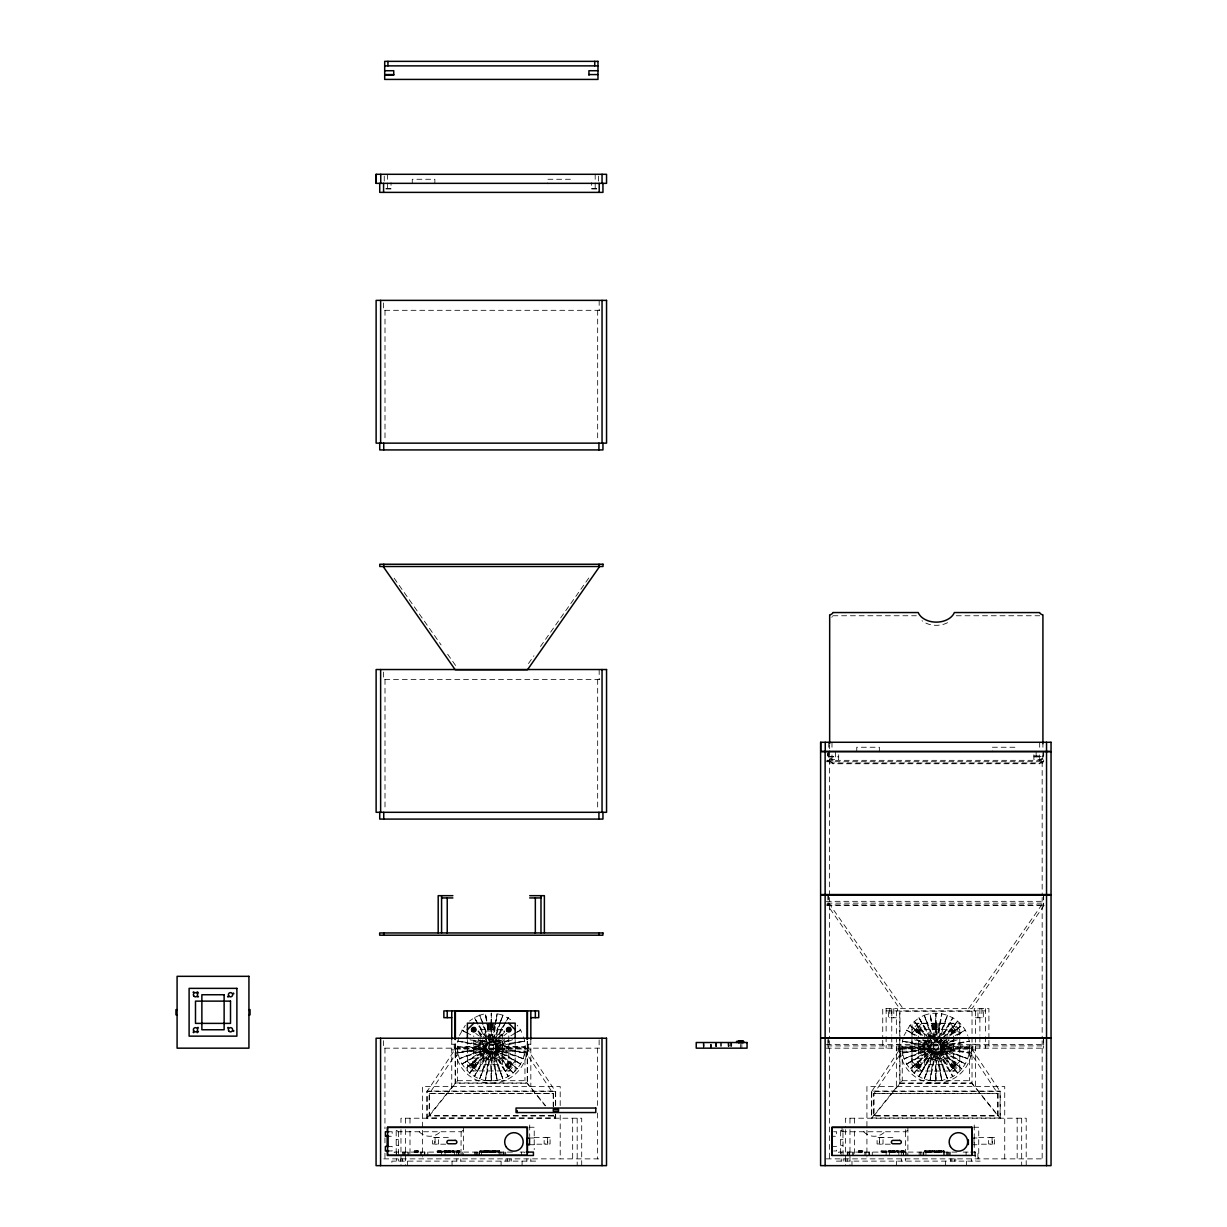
<?xml version="1.0" encoding="UTF-8"?>
<svg xmlns="http://www.w3.org/2000/svg" width="1227" height="1227" viewBox="0 0 1227 1227"><rect width="100%" height="100%" fill="white"/><g stroke="black" fill="none" stroke-linecap="round" stroke-linejoin="round"><path stroke-width="0.75" stroke-dasharray="5 3.75" d="M490.831 1026.37L490.309 1041.478C482.763 1042.49 485.493 1054.775 492.748 1052.49C500.171 1050.833 496.398 1038.84 489.358 1041.738L479.696 1015.189L485.401 1013.671L487.763 1024.76M490.892 1024.484L491.291 1013.149L491.674 1024.484M523.515 1036.876C529.282 1053.502 519.435 1073.15 502.886 1078.886L492.272 1052.597L491.291 1080.926C469.312 1081.616 451.597 1057.628 459.067 1036.876M938.287 1038.057L947.474 1015.281L937.827 1041.815L936.861 1041.57L935.879 1013.241L934.913 1041.57C927.367 1042.582 930.097 1054.867 937.351 1052.582C944.775 1050.926 940.986 1038.932 933.962 1041.83L924.299 1015.281C941.216 1008.793 961.83 1018.41 967.735 1035.542M968.118 1036.968C973.87 1053.594 964.039 1073.242 947.474 1078.978L936.861 1052.689L935.894 1081.018C913.9 1081.708 896.185 1057.72 903.655 1036.968M485.647 1048.962L485.831 1051.324A5.644 3.16 0 0 0 491.291 1053.671A5.644 3.16 0 0 0 496.751 1051.324L496.935 1048.962M930.265 1048.962L930.449 1051.324A5.644 3.16 0 0 0 935.91 1053.671A5.644 3.16 0 0 0 941.37 1051.324L941.554 1048.962M526.199 1056.401L527.441 1047.045A36.15 36.15 0 0 1 491.291 1083.196A36.15 36.15 0 0 1 455.14 1047.045L456.367 1056.401M919.851 1029.76L918.103 1031.247L918.103 1029.99L916.83 1029.76L918.103 1029.514L918.103 1028.272M970.802 1056.493L972.029 1047.137A36.15 36.15 0 0 1 935.879 1083.272A36.15 36.15 0 0 1 899.744 1047.137L900.971 1056.493M477.978 1040.097L485.984 1045.113L485.723 1046.064L457.395 1047.045L485.723 1048.027L485.984 1048.978L461.935 1063.978L486.966 1050.665L489.358 1052.352L485.401 1080.42L497.18 1080.42L502.886 1078.886L494.113 1051.938L513.07 1072.996L495.616 1050.665L494.926 1051.37L513.07 1072.996M491.751 1026.37L492.272 1041.478L493.223 1041.738L495.861 1023.027M496.122 1021.155L497.18 1013.671L502.886 1015.189L513.07 1021.079M922.566 1040.189L930.587 1045.205L930.327 1046.156L901.998 1047.137L930.327 1048.103L930.587 1049.054L906.538 1064.07L931.569 1050.757L933.962 1052.444L930.005 1080.512L941.769 1080.496L947.474 1078.978L938.716 1052.014L957.673 1073.088L940.219 1050.757L939.514 1051.462L957.673 1073.088M937.811 1041.83L941.769 1013.763L935.894 1041.478L930.005 1013.763L933.962 1041.815M492.272 1041.478L494.895 1026.646M495.217 1024.79L497.18 1013.671L494.818 1024.76M936.861 1041.57L941.769 1013.763M488.147 1026.6L491.291 1041.386L494.435 1026.6M941.477 1045.91L941.201 1049.054L965.235 1064.07L940.219 1050.757L961.845 1068.916L940.787 1049.959L941.247 1048.824L972.029 1048.824M455.14 1048.732L485.923 1048.732L486.398 1049.867L465.324 1068.824L487.656 1051.37L474.343 1076.386L489.358 1052.352L490.309 1052.597L479.696 1078.886L488.469 1051.938A5.644 5.644 0 0 1 488.469 1042.152L474.343 1017.689L469.512 1021.079M496.644 1039.346L494.113 1042.152L495.861 1036.754M496.444 1034.959L500.539 1022.382M501.122 1020.588L502.886 1015.189L493.683 1037.965M899.744 1048.824L930.526 1048.824L931.002 1049.959L909.928 1068.916L932.259 1051.462L918.946 1076.478L933.962 1052.444L934.913 1052.689L924.299 1078.978L933.057 1052.014A5.644 5.644 0 0 1 933.057 1042.244L918.946 1017.781L909.928 1025.343L904.038 1035.542M941.247 1039.422L938.716 1042.244L940.465 1036.846M941.048 1035.051L947.474 1015.281M479.696 1078.886L489.358 1052.352M493.223 1041.738L502.886 1015.189M924.299 1078.978L933.962 1052.444M459.45 1035.45L465.324 1025.251M502.288 1039.852L495.616 1043.41L494.926 1042.72L505.57 1022.689M506.46 1021.033L508.239 1017.689L504.236 1024.1M946.891 1039.944C938.379 1045.067 937.949 1044.652 943.072 1036.125M943.962 1034.468L952.827 1017.781L939.821 1038.609M474.343 1076.386L488.469 1051.938A5.644 5.644 0 0 0 496.935 1047.045L524.665 1041.156L496.598 1045.113L496.858 1046.064L525.187 1047.045L496.858 1048.027L496.598 1048.978L520.647 1063.978L495.616 1050.665L517.257 1068.824L496.183 1049.867L496.644 1048.732A5.644 5.644 0 0 0 489.788 1041.723A5.644 5.644 0 0 0 487.257 1051.171A5.644 5.644 0 0 0 496.705 1048.64L527.441 1048.732M494.113 1042.152L508.239 1017.689M939.514 1051.462L952.827 1076.478L937.811 1052.444L941.769 1080.496L935.879 1052.781L933.057 1052.03L918.946 1076.478L933.057 1052.014A5.644 5.644 0 0 0 941.538 1047.137L969.253 1041.248L941.201 1045.205L941.446 1046.156L969.775 1047.122L941.446 1048.119L967.735 1058.717L940.772 1049.959L965.235 1064.07M938.716 1042.244L952.827 1017.781M495.233 1038.533L503.239 1025.711M555.448 1114.177L555.448 1117.981L427.134 1117.981L427.134 1091.324L455.37 1048.962L527.211 1048.962L555.448 1091.324L555.448 1106.555M553.193 1115.726L429.389 1115.726L429.389 1093.579L457.625 1051.217L485.8 1051.217M871.753 1091.324L899.989 1048.962L971.83 1048.962L1000.082 1091.324L1000.082 1117.981L871.753 1117.981L871.753 1091.324L1000.082 1091.324M941.4 1051.217L969.575 1051.217L997.812 1093.579L997.812 1115.711L874.007 1115.711L874.007 1093.579L902.244 1051.217L930.434 1051.217M1044.116 905.388L971.983 1008.64L899.682 1008.64L827.673 905.388M528.469 663.546L533.944 655.785M540.509 646.476L590.831 575.11M968.594 1008.64L1042.981 903.133M494.926 1051.37L508.239 1076.386L493.223 1052.352L497.18 1080.42L491.291 1052.689L488.469 1051.938L469.512 1072.996L486.966 1050.665L465.324 1068.824M500.263 1037.459L495.616 1043.41L499.941 1039.775M501.429 1035.971L504.926 1031.508M933.057 1052.03L914.1 1073.088L931.554 1050.757L909.928 1068.916M942.535 1040.527L940.219 1043.502L944.545 1039.867M947.198 1034.576L957.673 1021.171L942.505 1038.027M427.134 1117.981L455.37 1082.966L455.37 1041.37M429.389 1115.726L457.625 1080.696L457.625 1051.217M871.753 1117.981L899.989 1082.966L899.958 1011.217L971.815 1011.217M874.007 1115.711L902.244 1080.696L902.244 1051.217M469.512 1072.996L487.656 1051.37M494.926 1042.72L497.349 1039.821M498.545 1038.379L504.604 1031.171M914.1 1073.088L932.259 1051.462M939.514 1042.797L941.937 1039.913M943.149 1038.471L957.673 1021.171M497.901 1037.935L504.22 1030.91M505.371 1071.064L515.141 1061.294M508.76 1071.064L515.141 1064.683M911.952 1033.149L921.722 1023.379M949.974 1071.156L959.744 1061.386M953.364 1071.156L959.744 1064.775M508.76 1040.128L496.183 1044.208L500.401 1040.419M955.158 1039.637L940.787 1044.3L949.207 1036.723M950.603 1035.465L961.845 1025.343L945.48 1038.149M950.312 1035.036L961.845 1025.343M494.926 1042.72L497.901 1040.389M503.852 1035.726L506.828 1033.395M939.514 1042.797L943.992 1039.315M489.098 1044.837L493.484 1044.837M933.686 1044.929L938.088 1044.929M504.604 1040.097L496.598 1045.113L510.754 1039.959M517.426 1032.091L520.631 1030.097L517.242 1025.251M949.207 1040.189L941.201 1045.205L955.342 1040.051M957.213 1035.189L965.235 1030.189L955.235 1035.511M461.935 1063.978L486.398 1049.867L459.45 1058.625L485.723 1048.027L457.916 1052.919L485.984 1048.978L459.45 1058.625M496.183 1044.223L504.328 1039.514M510.861 1035.741L520.647 1030.097L523.131 1035.45M906.538 1064.07L931.002 1049.959L904.038 1058.717L930.327 1048.119L902.52 1053.011L930.587 1049.054L904.038 1058.717M940.772 1044.3L948.931 1039.591M957.075 1034.898L965.235 1030.189M513.975 1033.64L520.647 1030.097M477.901 1024.361L474.343 1017.689L479.696 1015.189L487.472 1034.468M929.591 1037.797L918.946 1017.781L924.299 1015.281L932.075 1034.56M512.625 1039.698L496.858 1046.064L524.665 1041.156M957.213 1039.79L941.446 1046.156L969.269 1041.248M457.916 1052.919L485.647 1047.045L457.916 1041.156L485.984 1045.113L471.828 1039.959M902.52 1053.011L930.235 1047.137L902.52 1041.248L930.572 1045.205L916.431 1040.051M918.333 1066.294L918.578 1065.021L919.821 1065.021M953.364 1066.294L953.594 1065.021L954.836 1065.021M1042.873 758.271L1042.919 758.271A4.525 3.19 0 0 0 1039.683 760.541M1042.873 761.476L1042.919 761.461A4.525 3.19 0 0 0 1039.683 763.731L832.888 763.761A4.525 3.19 0 0 0 829.682 761.476L829.651 761.461M570.417 179.265L547.825 179.265L547.825 183.789M385.938 188.529L391.03 188.529M591.644 188.529L596.736 188.529M385.938 188.989L391.03 188.989L391.03 182.654M596.736 188.989L591.644 188.989L591.644 182.654M599.773 310.308L383.407 310.308L383.499 300.37M832.888 615.755L916.308 615.755M956.247 615.755L1039.683 615.755M599.773 679.467L383.407 679.467L383.499 669.528M1014.898 747.243L992.306 747.243L992.306 751.752M1033.886 755.924L1042.919 755.924M828.746 756.507L835.526 756.507M1036.14 756.507L1042.919 756.507M828.746 756.952L838.685 756.814M1033.886 756.89L1042.919 756.952M829.651 759.528L838.685 759.528L838.685 754.176M1042.919 759.528L1033.886 759.528L1033.886 754.176M826.722 760.341L1044.223 760.341M826.292 761.706L1044.269 761.706M829.651 762.964L1042.919 762.964L1042.919 750.617M826.292 901.324L1044.698 901.324M827.013 903.133L1044.775 903.133M826.292 904.928L1044.269 904.928M827.013 905.388L1044.775 905.388M886.124 1010.895L985.526 1010.895M896.354 1017.766L888.44 1017.766L888.44 1010.987M975.419 1017.766L983.333 1017.766L983.333 1010.987M919.821 1029.514L918.578 1029.514L918.333 1028.241M954.836 1029.99L953.118 1031.247L953.118 1029.99L951.845 1029.76L953.118 1029.514L953.118 1028.272M451.751 1044.223L455.14 1044.223M527.441 1044.223L530.831 1044.223M896.354 1044.3L899.744 1044.3M972.029 1044.3L975.419 1044.3M455.37 1044.438L454.235 1044.438L454.235 1049.637L455.37 1049.637M527.211 1044.438L528.346 1044.438L528.346 1049.637L527.211 1049.637M826.292 1044.56L1044.698 1044.56M826.952 1045.91L1044.714 1045.91M457.395 1047.045L485.647 1047.045M483.407 1036.524L488.469 1042.152A5.644 5.644 0 0 1 496.935 1047.045L525.187 1047.045M901.998 1047.137L930.235 1047.122M928.011 1036.616L933.057 1042.244A5.644 5.644 0 0 1 941.538 1047.137L969.775 1047.122M599.727 1048.165L383.453 1048.165L383.453 1039.882M826.292 1048.165L1044.714 1048.165M451.751 1049.867L455.14 1049.867M527.441 1049.867L530.831 1049.867M899.958 1049.729L898.839 1049.729L898.839 1044.53M971.815 1049.729L972.934 1049.729L972.934 1044.53M896.354 1049.959L899.744 1049.959M972.029 1049.959L975.419 1049.959M496.766 1051.217L524.957 1051.217L553.193 1093.579L553.193 1106.493M507.272 1064.453L508.53 1064.453C508.653 1060.511 512.457 1066.478 508.76 1066.386C505.033 1066.508 508.944 1060.389 509.006 1064.453L510.279 1064.683L509.006 1064.929L509.006 1066.171L507.272 1064.929M919.821 1064.545L918.578 1064.545L918.333 1063.257M457.625 1080.696L524.957 1080.696L544.957 1105.512M902.244 1080.696L969.575 1080.696L997.812 1115.711M455.37 1082.966L527.211 1082.966L546.03 1106.309M899.958 1083.058L971.83 1082.966L1000.082 1117.981M427.134 1091.324L555.448 1091.324M429.389 1093.579L553.193 1093.579M874.007 1093.579L997.812 1093.579M553.423 1115.941L429.159 1115.941L429.159 1093.349L553.423 1093.349L553.423 1106.539M529.128 1127.245L534.22 1127.245L534.22 1149.576M973.671 1127.245L978.747 1127.245L978.747 1158.871M396.183 1130.634L397.303 1130.634M462.257 1130.634L463.392 1130.634M840.664 1130.634L841.799 1130.634M906.753 1130.634L907.888 1130.634M388.775 1131.754L392.165 1131.754L392.165 1136.279L388.775 1136.279M397.303 1131.754L462.257 1131.754M833.639 1131.754L836.645 1131.754L836.645 1136.279L831.569 1136.279M841.799 1131.754L906.753 1131.754M448.361 1137.414L434.803 1137.414L434.803 1144.193L448.361 1144.193M534.22 1137.414L547.763 1137.414L547.763 1144.193L534.22 1144.193M892.903 1137.414L879.345 1137.414L879.345 1144.193L892.903 1144.193M978.747 1137.414L992.306 1137.414L992.306 1144.193L978.747 1144.193M529.128 1137.981L534.22 1137.981M971.983 1137.981L978.747 1137.981M396.183 1139.668L398.438 1139.668M840.664 1139.668L842.934 1139.668M529.128 1144.745L534.22 1144.745M971.983 1144.745L978.747 1144.745M396.183 1145.312L398.438 1145.312M840.664 1145.312L842.934 1145.312M387.64 1146.447L392.165 1146.447L392.165 1150.972L388.775 1150.957M831.569 1146.447L836.645 1146.447L836.645 1150.972L833.639 1150.972M418.407 1152.092L418.407 1150.972L413.852 1150.972L413.852 1152.092M447.195 1150.972L443.56 1150.972L443.56 1152.092M450.631 1152.092L450.585 1150.972L447.717 1150.972L447.748 1152.092M497.456 1150.972L479.818 1150.972L479.849 1152.092M499.711 1152.092L499.68 1150.972L498.009 1150.972L498.009 1152.092M858.348 1150.972L862.903 1150.972L862.918 1152.092L862.888 1150.972M886.676 1150.972L887.213 1152.092M941.953 1152.092L941.891 1150.972L924.299 1150.972L924.498 1152.092L924.744 1150.972M512.411 1152.092L394.189 1152.092L394.189 1155.481M520.141 1152.092L524.389 1152.092L524.389 1155.481M956.907 1152.092L838.685 1152.092L838.685 1155.481M963.134 1152.092L968.885 1152.092L968.885 1155.481M970.695 1152.092L977.919 1152.092L977.919 1158.871M970.695 1155.481L977.919 1155.481M383.775 1158.871L599.727 1158.871M826.292 1158.871L1044.269 1158.871M535.632 1161.125L391.888 1161.125L391.888 1164.147M836.431 1161.125L980.174 1161.125M829.651 758.271L829.682 758.271A4.525 3.19 0 0 1 832.888 760.541L832.888 763.761M953.364 1028.241L954.867 1029.76M473.745 1066.202L473.499 1064.929L472.257 1064.929L473.499 1064.453C473.637 1060.511 477.441 1066.478 473.745 1066.386C470.018 1066.508 473.929 1060.389 473.975 1064.453L475.263 1064.683L473.975 1064.929L473.975 1066.171M941.538 1047.122L969.269 1053.011L941.201 1049.07L967.735 1058.717M524.665 1052.919L496.598 1048.978L523.131 1058.625L496.858 1048.027L524.665 1052.919L496.935 1047.045M902.52 1041.248L930.327 1046.156L914.56 1039.775M941.446 1048.119L969.269 1053.011M457.916 1041.156L485.723 1046.064L469.956 1039.698M916.615 1039.637L931.002 1044.3L926.784 1040.511M473.821 1040.128L486.398 1044.223L482.18 1040.419M523.131 1058.625L496.183 1049.867L520.647 1063.978M914.56 1035.189L906.538 1030.189L916.554 1035.511M924.882 1039.944C927.735 1041.968 935.495 1046.125 930.48 1039.468M465.156 1032.091L461.95 1030.097L471.95 1035.419M480.294 1039.852L486.966 1043.41L487.656 1042.72L478.791 1026.033M906.538 1030.189L914.698 1034.898M922.842 1039.606L931.002 1044.3M461.935 1030.097L468.469 1033.855M478.239 1039.514L486.398 1044.208M921.17 1035.465L909.928 1025.343L926.308 1038.149M927.796 1039.315L932.259 1042.797L929.836 1039.913M939.514 1051.462L961.845 1068.916M475.754 1033.41L478.729 1035.726M494.926 1051.37L517.242 1068.824M909.928 1025.343L921.462 1035.021M927.229 1039.867L931.569 1043.502L929.238 1040.527M482.64 1039.775L486.966 1043.41L484.634 1040.435L487.656 1042.72L485.232 1039.836M959.744 1029.76L953.364 1023.379L918.333 1023.379L911.952 1029.76L911.952 1064.775L918.333 1071.156M949.974 1023.379L959.744 1033.149M911.952 1061.386L921.722 1071.156M467.364 1061.294L477.134 1071.064M467.364 1064.683L473.745 1071.064M924.575 1034.56L914.1 1021.171L926.738 1035.22M478.346 1030.91L482.15 1035.128M914.1 1021.171L928.624 1038.471M477.978 1031.171L484.036 1038.379M863.716 1131.754L863.9 1132A14.678 14.678 0 0 0 886.477 1129.776M419.22 1131.754L419.419 1132A14.678 14.678 0 0 0 441.981 1129.776M553.101 1115.067L555.448 1117.981M478.821 1032.981L483.469 1038.947M828.808 903.133L903.072 1008.64M394.143 578.208L441.107 644.927M447.656 654.236L456.398 666.644M918.946 1017.781L931.953 1038.625M474.343 1017.689L478.346 1024.1M479.343 1025.711L487.349 1038.533L483.208 1025.971M938.716 1052.014L952.827 1076.478M494.113 1051.938L508.239 1076.386M932.781 1036.309L934.913 1041.57L930.005 1013.763M488.193 1036.217L490.309 1041.478L485.401 1013.671L486.981 1024.898M937.827 1052.444L947.474 1078.978M493.223 1052.352L502.886 1078.886M924.299 1015.281L931.891 1038.64M479.696 1015.189L482.625 1024.177M936.876 1052.689L941.769 1080.512M492.272 1052.597L497.18 1080.42M487.257 1026.769L489.358 1041.738M954.867 1064.775L953.118 1063.288L953.118 1064.545L951.845 1064.775L953.118 1065.021L953.118 1066.263M1043.702 751.307L1043.671 761.706M1043.671 894.989L1043.671 904.928M1043.671 1039.882L1043.671 1048.165M1043.425 894.544L1043.425 901.324M1043.502 903.133L1043.502 905.388M1043.425 1037.781L1043.425 1044.56M1043.441 1045.91L1043.441 1048.165M1042.919 742.274L1042.919 748.715M1042.168 761.706L1042.168 895.587M1042.168 897.489L1042.168 901.324M1042.168 904.928L1042.168 1038.824M1042.168 1040.726L1042.168 1044.56M1042.168 1048.165L1042.168 1158.871M1039.683 742.274L1039.683 747.688M1039.683 754.927L1039.683 763.761M1036.14 752.105L1036.14 756.952M1026.201 1165.65L1026.201 1118.211L845.464 1118.211L845.464 1127.69M1021.677 1118.211L1021.677 1165.65M1017.168 1118.211L1017.168 1158.871M1004.729 1158.871L1004.729 1086.57L866.922 1086.57L866.922 1128.426M1000.22 1118.211L1000.22 1091.094L871.446 1091.094L871.446 1118.211M992.091 1137.628L992.091 1143.963M988.916 1038.456L988.916 1008.64L974.238 1008.64L974.238 1010.895M988.916 1040.312L988.916 1045.91M985.526 1008.64L985.526 1034.852M985.526 1036.692L985.526 1048.165M981.861 1008.64L981.922 1017.766M979.882 1008.64L979.882 1035.128M979.882 1036.984L979.882 1048.165M977.965 1017.766L977.904 1008.64M975.419 1010.987L975.419 1086.662M975.511 1152.092L975.373 1161.125M974.238 1124.99L974.238 1158.871M974.008 1138.196L974.008 1144.53M972.029 1010.987L972.029 1083.272L899.744 1083.272L899.744 1010.987M971.416 1158.871L971.416 1161.125M969.575 1051.217L969.575 1080.696M966.615 1161.125L966.615 1165.65M966.094 1152.092L966.094 1155.481M960.68 1045.91L960.68 1048.165M955.802 1158.871L955.802 1161.125M954.391 1158.871L954.391 1161.125M953.394 1036.002L953.394 1058.257L918.379 1058.257L918.379 1036.002M951.845 1158.871L951.845 1161.125M950.434 1158.871L950.434 1161.125M950.265 1152.092L950.265 1155.481M949.299 1152.092L949.299 1155.481M948.057 1152.092L948.057 1155.481M947.873 1152.092L947.873 1155.481M946.416 1152.092L946.416 1155.481M945.634 1161.125L945.634 1165.65M944.667 1152.092L944.667 1155.481M944.054 1150.972L944.177 1152.092L944.207 1150.972L942.505 1150.972L942.505 1152.092M943.778 1150.972L943.885 1152.092M943.456 1150.972L943.594 1155.481M943.241 1150.972L943.318 1152.092M943.042 1150.972L943.042 1152.092M941.861 1150.972L941.646 1152.092M941.446 1150.972L941.4 1152.092M941.37 1150.972L941.186 1152.092L940.986 1150.972M940.664 1150.972L940.787 1152.092M940.419 1150.972L940.542 1152.092M940.158 1150.972L940.342 1152.092M940.051 1150.972L939.882 1152.092M939.729 1150.972L939.698 1152.092M939.575 1150.972L939.514 1152.092M939.238 1023.379L939.238 1029.024L932.459 1029.024L932.459 1023.379M939.268 1150.972L939.192 1152.092M938.839 1150.972L938.824 1152.092L938.732 1150.972M938.348 1150.972L938.517 1152.092M938.164 1023.379L938.164 1029.024M938.241 1152.092L938.149 1150.972L938.026 1152.092M937.704 1150.972L937.75 1152.092M937.382 1150.972L937.367 1152.092M937.075 1150.972L937.106 1152.092M937.029 1023.379L937.029 1029.024M936.891 1150.972L936.937 1152.092M936.707 1150.972L936.646 1152.092M936.477 1023.379L936.477 1029.024M936.462 1150.972L936.308 1152.092M936.124 1150.972L936.063 1152.092L935.94 1150.972M935.894 1013.241L935.879 1041.478M935.557 1023.379L935.557 1029.024M935.541 1150.972L935.557 1152.092M935.327 1023.379L935.327 1029.024M935.403 1152.092L935.296 1150.972L935.081 1152.092M934.943 1150.972L934.79 1152.092M934.698 1023.379L934.698 1029.024M934.683 1150.972L934.713 1152.092M934.391 1150.972L934.253 1152.092M934.115 1150.972L934.13 1152.092M933.854 1023.379L933.854 1029.024M933.931 1150.972L933.394 1152.092M933.011 1023.379L933.011 1029.024M933.087 1150.972L933.118 1152.092M932.842 1150.972L932.765 1152.092M932.459 1150.972L932.52 1152.092M932.305 1150.972L931.814 1152.092M931.615 1150.972L931.538 1152.092M931.293 1152.092L931.17 1150.972L931.14 1152.092M930.787 1152.092L930.695 1150.972L930.618 1152.092M930.189 1045.91L930.189 1048.165M930.143 1150.972L930.189 1152.092M930.035 1150.972L929.974 1152.092M929.621 1150.972L929.759 1152.092M929.437 1150.972L929.529 1152.092M929.345 1150.972L929.222 1152.092M929.023 1150.972L929.038 1152.092M928.747 1150.972L928.747 1152.092M928.578 1150.972L928.486 1152.092M928.195 1150.972L928.195 1152.092M927.903 1150.972L927.949 1152.092M927.781 1150.972L927.796 1152.092M927.443 1152.092L927.397 1150.972L927.167 1152.092M927.014 1150.972L927.029 1152.092M926.661 1150.972L926.722 1152.092M926.446 1150.972L926.462 1152.092M926.201 1150.972L926.078 1152.092M925.986 1150.972L925.925 1155.481M925.679 1150.972L925.526 1152.092M925.511 1150.972L925.495 1152.092M925.097 1150.972L925.097 1152.092L924.928 1150.972M923.808 1152.092L923.808 1155.481M923.456 1152.092L923.456 1155.481M921.968 1152.092L921.968 1155.481M920.633 1152.092L920.434 1155.481M919.176 1152.092L919.176 1155.481M918.103 1063.288L918.103 1064.545L916.83 1064.775L918.103 1065.021L918.103 1066.263M911.998 1038.533L911.998 1023.241L959.775 1023.241L959.775 1071.018L911.998 1071.018L911.998 1040.435M910.971 1045.91L910.971 1048.165M907.888 1127.245L907.888 1155.481M906.784 1152.092L906.784 1155.481M905.618 1131.754L905.618 1152.092M905.403 1129.684L905.403 1131.754M905.48 1152.092L905.48 1155.481M905.342 1158.871L905.342 1161.125M904.314 1152.092L904.36 1150.972L901.093 1150.972L901.093 1152.092M904.115 1150.972L904.13 1152.092M903.425 1150.972L903.394 1155.481M903.241 1152.092L903.241 1155.481M903.011 1150.972L903.026 1152.092M902.75 1150.972L902.612 1152.092M902.505 1152.092L902.274 1150.972L902.075 1152.092M901.922 1150.972L901.906 1152.092M901.63 1150.972L901.707 1152.092M901.4 1150.972L901.247 1155.481M901.385 1158.871L901.385 1161.125M900.649 1152.092L900.649 1150.972L899.008 1150.972L899.008 1152.092M898.839 1152.092L898.839 1155.481M898.624 1152.092L898.563 1150.972L895.71 1150.972L895.71 1152.092M898.409 1150.972L898.363 1152.092M897.949 1150.972L898.011 1152.092M897.765 1150.972L897.781 1152.092M897.428 1010.895L897.428 1008.64L882.734 1008.64L882.734 1038.456M897.581 1150.972L897.612 1152.092M897.336 1150.972L897.382 1152.092M896.922 1150.972L896.937 1152.092L896.738 1150.972M896.584 1161.125L896.584 1165.65M896.354 1010.987L896.354 1086.662M896.277 1150.972L896.277 1152.092M894.958 1150.972L895.096 1152.092L895.127 1150.972L892.198 1150.972L892.228 1152.092M894.744 1150.972L894.667 1152.092M894.514 1150.972L894.36 1152.092M894.268 1150.972L894.268 1152.092M893.839 1150.972L893.977 1152.092M893.747 1008.64L893.808 1017.766M893.609 1150.972L893.685 1152.092M893.394 1150.972L893.363 1152.092M893.103 1150.972L893.179 1152.092M892.827 1150.972L892.888 1152.092M892.642 1150.972L892.658 1152.092M892.55 1150.972L892.458 1152.092M891.83 1010.987L891.83 1017.766M891.768 1008.64L891.768 1035.128M891.768 1036.984L891.768 1048.165M891.6 1152.092L891.676 1150.972L888.057 1150.972L888.057 1152.092M891.508 1150.972L891.385 1152.092M891.063 1150.972L891.109 1152.092M890.971 1150.972L890.986 1152.092M890.618 1150.972L890.71 1152.092M890.296 1150.972L890.403 1152.092M890.035 1150.972L890.035 1152.092M889.805 1008.64L889.851 1017.766M889.774 1152.092L889.774 1150.972L889.56 1152.092M889.376 1150.972L889.483 1155.481M889.115 1150.972L889.054 1152.092M888.9 1150.972L888.9 1152.092M888.486 1150.972L888.624 1152.092M886.124 1008.64L886.124 1034.852M886.124 1036.692L886.124 1048.165M886.093 1155.481L886.185 1150.972L881.017 1150.972L881.017 1152.092M885.633 1150.972L885.633 1152.092M885.112 1150.972L885.112 1152.092M884.774 1150.972L884.774 1152.092M884.468 1150.972L884.468 1152.092M883.9 1150.972L883.9 1152.092M883.593 1150.972L883.593 1152.092M883.333 1150.972L883.333 1152.092M882.734 1040.312L882.734 1045.91M882.75 1150.972L882.75 1152.092M882.458 1150.972L882.458 1152.092M882.106 1150.972L882.106 1152.092M881.599 1150.972L881.599 1152.092M879.575 1137.628L879.575 1143.963M879.345 751.752L879.345 747.243L856.753 747.243L856.753 751.752M872.29 1152.092L872.29 1155.481M869.329 1152.092L869.329 1155.481M868.9 1152.092L868.9 1155.481M866.922 1130.328L866.922 1156.969M865.94 1152.092L865.94 1155.481M864.851 1152.092L864.851 1155.481M862.029 1150.972L861.937 1152.092M861.753 1150.972L861.814 1152.092M861.599 1150.972L861.507 1152.092M861.155 1150.972L861.231 1152.092M860.971 1152.092L860.863 1150.972L860.833 1152.092M860.464 1150.972L860.526 1152.092M860.188 1150.972L860.219 1152.092M859.882 1150.972L860.004 1152.092M859.606 1150.972L859.606 1152.092M859.544 1150.972L859.544 1152.092M859.314 1150.972L859.191 1152.092M859.069 1150.972L858.992 1152.092M858.808 1150.972L858.593 1152.092L858.532 1150.972M854.498 1118.211L854.498 1123.748M854.498 1131.141L854.498 1153.334M853.363 1152.092L853.363 1155.481M852.351 1152.092L852.351 1155.481M851.967 1161.125L851.967 1165.65M849.974 1118.211L849.974 1127.69M849.974 1129.592L849.974 1165.65M849.713 1152.092L849.713 1155.481M848.961 1152.092L848.961 1155.481M847.719 1152.092L847.719 1155.481M847.305 1152.092L847.305 1155.481M847.167 1158.871L847.167 1161.125M845.464 1129.592L845.464 1165.65M845.173 1158.871L845.173 1161.125M843.148 1129.684L843.148 1131.754M843.072 1155.481L842.934 1131.754M843.21 1158.871L843.21 1161.125M842.029 1127.245L842.029 1131.754M841.231 1158.871L841.231 1161.125M841.078 1152.092L841.078 1155.481M840.664 1131.003L840.664 1155.481M835.526 752.105L835.526 756.952M831.983 742.274L831.983 747.688M831.983 754.927L831.983 760.341M829.651 744.881L829.651 748.715M829.651 750.617L829.498 895.587M829.498 897.489L829.498 901.324M829.498 904.928L829.498 1038.824M829.498 1040.726L829.498 1044.56M829.498 1048.165L829.498 1158.871M828.746 742.274L828.746 747.688M828.746 752.105L828.746 760.341M828.225 894.544L828.225 901.324M828.271 903.133L828.271 905.388M828.225 1037.781L828.225 1044.56M828.21 1045.91L828.21 1048.165M827.964 751.307L827.98 761.706M827.98 894.989L827.98 904.928M827.98 1039.882L827.98 1048.165M827.611 753.562L827.611 755.832M741.844 1044.407L741.844 1048.165M740.418 1044.407L740.418 1048.165M731.675 1042.521L731.675 1046.294M731.108 1042.521L731.108 1046.294M730.817 1042.521L730.817 1046.294M728.991 1042.521L728.991 1046.294L728.7 1042.521M728.562 1042.521L728.562 1046.294M728.286 1042.521L728.424 1046.294M727.994 1042.521L728.148 1046.294M721.369 1042.521L721.369 1046.294M720.51 1042.521L720.51 1046.294M716.568 1042.521L716.568 1046.294M716.277 1042.521L716.415 1046.294M716.001 1042.521L716.139 1046.294M715.709 1042.521L715.862 1046.294M715.571 1042.521L715.571 1046.294M711.2 1044.407L711.2 1048.165M710.908 1044.407L710.908 1048.165M710.77 1044.407L710.632 1048.165M703.991 1042.521L704.129 1046.294M703.715 1044.407L703.853 1048.165M703.424 1042.521L703.577 1048.165M703.148 1042.521L703.286 1046.294M599.175 300.37L599.175 310.308M599.175 669.528L599.175 679.467M599.129 1039.882L599.129 1048.165M598.423 176.105L598.423 181.535M597.672 310.308L597.672 440.37M597.672 679.467L597.672 809.529M597.626 1048.165L597.626 1105.435M597.626 1113.058L597.626 1158.871M595.187 174.295L595.187 190.568M581.705 1165.65L581.705 1118.211L400.968 1118.211L400.968 1127.69M577.181 1118.211L577.181 1165.65M572.672 1118.211L572.672 1158.871M560.202 1105.604L560.202 1086.57L422.379 1086.57L422.379 1128.426M560.202 1115.113L560.202 1158.871M555.678 1105.558L555.678 1091.094L426.904 1091.094L426.904 1118.211M555.678 1114.591L555.678 1118.211M547.595 1137.628L547.595 1143.963M530.831 1039.269L530.831 1086.57M530.831 1158.871L530.831 1161.125M529.696 1124.99L529.696 1136.539M527.441 1041.34L527.441 1083.196L455.14 1083.196L455.14 1041.34M527.211 1041.37L527.211 1082.966M526.889 1158.871L526.889 1161.125M524.957 1051.217L524.957 1080.696M522.088 1161.125L522.088 1165.65M521.598 1152.092L521.598 1155.481M515.187 1040.358L515.187 1070.926L467.395 1070.926L467.395 1040.358M511.26 1158.871L511.26 1161.125M509.849 1158.871L509.849 1161.125M508.791 1035.91L508.791 1058.165L473.775 1058.165L473.775 1035.91M507.303 1158.871L507.303 1161.125M505.892 1158.871L505.892 1161.125M505.785 1152.092L505.785 1155.481M504.818 1152.092L504.818 1155.481M503.561 1152.092L503.561 1155.481M503.377 1152.092L503.377 1155.481M501.92 1152.092L501.92 1155.481M501.091 1161.125L501.091 1165.65M500.171 1152.092L500.171 1155.481M499.558 1150.972L499.496 1152.092L499.282 1150.972M499.067 1150.972L499.098 1155.481M498.822 1150.972L498.745 1152.092M498.545 1150.972L498.545 1152.092M497.395 1150.972L497.456 1152.092M497.165 1150.972L497.104 1152.092M496.92 1150.972L496.95 1152.092M496.751 1152.092L496.137 1150.972M495.846 1150.972L495.938 1152.092M495.662 1150.972L495.616 1152.092M495.386 1150.972L495.309 1152.092M495.079 1150.972L495.233 1152.092M494.91 1150.972L494.91 1152.092M494.634 1025.174L494.634 1028.932L487.871 1028.932L487.871 1025.174M494.696 1150.972L494.68 1152.092M494.312 1150.972L494.343 1152.092L494.067 1150.972M493.944 1150.972L494.021 1152.092M493.576 1023.287L493.576 1028.932M493.637 1150.972L493.745 1152.092M493.499 1150.972L493.407 1152.092M493.208 1150.972L493.254 1152.092M492.886 1150.972L492.886 1152.092M492.579 1150.972L492.687 1152.092M492.426 1023.287L492.426 1028.932M492.426 1150.972L492.38 1152.092M492.165 1150.972L492.165 1152.092M491.874 1023.287L491.874 1028.932M491.966 1150.972L491.812 1152.092M491.628 1150.972L491.659 1152.092M491.291 1013.149L491.291 1041.386M491.229 1150.972L491.367 1152.092M491.045 1150.972L491.091 1152.092M490.739 1023.287L490.953 1028.932M490.831 1150.972L490.846 1152.092M490.555 1150.972L490.555 1152.092M490.202 1150.972L490.233 1152.092M490.11 1023.287L490.11 1028.932M490.002 1150.972L489.987 1152.092M489.818 1150.972L489.757 1152.092M489.558 1150.972L489.619 1152.092M489.251 1023.287L489.251 1028.932M489.312 1150.972L489.343 1152.092M489.006 1150.972L489.113 1152.092M488.791 1150.972L488.867 1152.092M488.407 1023.287L488.407 1028.932M488.561 1150.972L488.469 1152.092M488.3 1150.972L488.3 1152.092M487.932 1150.972L487.963 1152.092M487.809 1150.972L487.809 1152.092M487.548 1150.972L487.579 1152.092M487.318 1150.972L487.242 1152.092M487.058 1150.972L486.981 1152.092M486.72 1150.972L486.797 1152.092M486.49 1150.972L486.505 1152.092M486.291 1150.972L486.199 1152.092M485.923 1150.972L485.969 1152.092M485.601 1152.092L485.677 1150.972L485.447 1152.092M485.156 1150.972L485.263 1152.092M484.849 1152.092L484.941 1150.972L484.634 1152.092M484.542 1150.972L484.542 1152.092M484.251 1150.972L484.082 1152.092M484.036 1150.972L483.99 1152.092M483.561 1150.972L483.699 1152.092M483.423 1152.092L483.361 1150.972L483.193 1152.092M482.778 1150.972L482.947 1152.092M482.533 1152.092L482.564 1150.972L482.288 1152.092M482.104 1150.972L482.134 1152.092M481.858 1150.972L482.012 1152.092M481.597 1150.972L481.582 1152.092M481.398 1150.972L481.429 1155.481M481.03 1150.972L481.229 1152.092M480.754 1150.972L480.8 1152.092M480.601 1150.972L480.509 1152.092L480.278 1150.972M480.033 1150.972L480.156 1152.092M479.328 1152.092L479.328 1155.481M478.975 1152.092L478.975 1155.481M477.472 1152.092L477.472 1155.481M476.137 1152.092L476.137 1155.481M475.938 1152.092L475.938 1155.481M474.68 1152.092L474.68 1155.481M463.392 1127.245L463.392 1155.481M462.288 1152.092L462.15 1155.481M461.137 1131.754L460.984 1155.481M460.8 1158.871L460.8 1161.125M459.864 1152.092L459.864 1150.972L456.597 1150.972L456.643 1152.092M459.573 1150.972L459.588 1152.092M459.327 1150.972L459.297 1152.092M458.944 1150.972L458.898 1155.481M458.53 1150.972L458.76 1155.481M458.269 1150.972L458.254 1152.092M458.008 1150.972L458.008 1152.092M457.748 1150.972L457.748 1152.092M457.579 1150.972L457.594 1152.092M457.226 1152.092L457.303 1150.972L457.134 1152.092M456.919 1150.972L456.751 1155.481M456.843 1158.871L456.843 1161.125M456.153 1152.092L456.153 1150.972L454.527 1150.972L454.527 1152.092M454.358 1152.092L454.358 1155.481M454.005 1152.092L454.097 1150.972L451.214 1150.972L451.214 1152.092M453.821 1150.972L453.867 1152.092M453.53 1150.972L453.515 1152.092M453.192 1150.972L453.208 1152.092M453.039 1152.092L452.886 1150.972L452.84 1152.092M452.441 1150.972L452.441 1152.092M452.257 1150.972L452.349 1152.092M452.042 1161.125L452.042 1165.65M451.751 1039.269L451.751 1086.57M451.781 1150.972L451.781 1152.092M450.462 1150.972L450.432 1152.092M450.248 1150.972L450.186 1152.092M450.033 1150.972L449.895 1152.092M449.772 1150.972L449.573 1152.092L449.481 1150.972M449.128 1150.972L449.082 1152.092M448.898 1150.972L448.883 1152.092M448.607 1150.972L448.576 1152.092M448.361 1150.972L448.33 1152.092M448.054 1150.972L448.146 1152.092M447.901 1150.972L447.809 1152.092M447.103 1150.972L447.011 1152.092M446.889 1150.972L446.889 1152.092M446.045 1150.972L446.137 1152.092M445.8 1150.972L445.907 1152.092M445.554 1150.972L445.554 1152.092M445.294 1150.972L445.294 1152.092M445.202 1150.972L444.987 1155.481M444.757 1150.972L444.895 1152.092M444.573 1150.972L444.665 1152.092M444.404 1152.092L444.22 1150.972L444.097 1152.092M442.763 1152.092L442.149 1150.972L442.18 1152.092M441.705 1152.092L441.705 1150.972L436.521 1150.972L436.521 1152.092M441.597 1152.092L441.597 1155.481M441.137 1150.972L441.137 1152.092M440.616 1150.972L440.616 1152.092M440.278 1150.972L440.278 1152.092M439.972 1150.972L439.972 1152.092M439.419 1150.972L439.419 1152.092M439.097 1150.972L439.097 1152.092M438.837 1150.972L438.837 1152.092M438.254 1150.972L438.254 1152.092M437.978 1150.972L437.978 1152.092M437.625 1150.972L437.625 1152.092M437.103 1150.972L437.103 1152.092M435.079 1137.628L435.079 1143.963M434.864 183.789L434.864 179.265L412.257 179.265L412.257 183.789M427.809 1152.092L427.809 1155.481M424.849 1152.092L424.849 1155.481M424.419 1152.092L424.419 1155.481M422.379 1130.328L422.379 1156.969M421.459 1152.092L421.459 1155.481M420.355 1152.092L420.355 1155.481M418.346 1150.972L418.177 1152.092M417.916 1150.972L417.886 1152.092M417.793 1150.972L417.793 1152.092M417.349 1150.972L417.533 1152.092M417.119 1150.972L417.272 1152.092M417.057 1150.972L416.843 1152.092L416.781 1150.972M416.367 1150.972L416.367 1152.092M416.321 1150.972L416.183 1152.092M415.968 1150.972L415.953 1152.092M415.769 1150.972L415.708 1152.092M415.524 1152.092L415.033 1150.972M414.527 1152.092L414.527 1150.972L414.312 1152.092M414.189 1150.972L414.189 1152.092M410.002 1118.211L410.002 1123.748M410.002 1131.141L410.002 1153.334M408.882 1152.092L408.882 1155.481M407.87 1152.092L407.87 1155.481M407.425 1161.125L407.425 1165.65M405.493 1118.211L405.493 1127.69M405.493 1129.592L405.493 1165.65M405.217 1152.092L405.217 1155.481M404.481 1152.092L404.481 1155.481M403.223 1152.092L403.223 1155.481M402.809 1152.092L402.809 1155.481M402.625 1158.871L402.625 1161.125M400.968 1129.592L400.968 1165.65M400.631 1158.871L400.631 1161.125M398.438 1131.754L398.576 1155.481M398.668 1158.871L398.668 1161.125M396.689 1158.871L396.689 1161.125M396.597 1152.092L396.597 1155.481M396.183 1131.003L396.183 1155.481M387.487 174.295L387.487 190.568M385.002 310.308L385.002 440.37M385.002 679.467L385.002 809.529M384.956 1048.165L384.956 1128.748M384.956 1137.874L384.956 1143.809M384.956 1153.15L384.956 1158.871M384.25 176.105L384.25 181.535M502.012 1040.971A12.423 12.423 0 0 1 491.245 1059.607A12.423 12.423 0 0 1 480.493 1040.971M488.039 1035.174A12.423 12.423 0 0 1 494.466 1035.174M944.943 1048.962A9.034 5.046 0 0 1 935.91 1054.008A9.034 5.046 0 0 1 926.876 1048.962M500.325 1048.962A9.034 5.046 0 0 1 491.291 1054.008A9.034 5.046 0 0 1 482.257 1048.962M946.615 1041.048A12.423 12.423 0 0 1 935.848 1059.699A12.423 12.423 0 0 1 925.081 1041.048M932.627 1035.266A12.423 12.423 0 0 1 939.069 1035.266M947.581 622.672A18.834 13.313 0 0 1 922.044 620.724M832.427 616.552A4.525 3.19 0 0 1 831.707 617.212M916.707 1029.315C918.778 1035.787 921.738 1024.76 916.707 1029.315M916.707 1064.33C918.778 1070.803 921.738 1059.775 916.707 1064.33M951.723 1029.315C953.793 1035.787 956.753 1024.76 951.723 1029.315M951.723 1064.33C953.793 1070.803 956.753 1059.775 951.723 1064.33M490.309 1052.597L485.401 1080.42L491.291 1052.689L491.291 1080.926L490.309 1052.597M934.913 1052.689L930.005 1080.512L935.894 1052.781L935.894 1081.018L934.913 1052.689M489.726 1045.067L489.496 1045.251A2.546 2.546 0 0 0 489.496 1048.84A2.546 2.546 0 0 0 493.085 1048.84A2.546 2.546 0 0 0 493.085 1045.251L489.726 1045.067M934.33 1045.159L934.084 1045.327A2.546 2.546 0 0 0 934.084 1048.932A2.546 2.546 0 0 0 937.689 1048.932A2.546 2.546 0 0 0 937.689 1045.327L934.33 1045.159M502.41 1029.53L480.156 1029.53L480.156 1064.545L502.41 1064.545L502.41 1029.53M947.014 1029.622L924.759 1029.622L924.759 1064.637L947.014 1064.637L947.014 1029.622M997.965 1093.349L873.701 1093.349L873.701 1115.941L997.965 1115.941L997.965 1093.349M438.53 1137.628L432.594 1137.628L432.594 1143.963L438.53 1143.963L438.53 1137.628M550.079 1137.628L544.144 1137.628L544.144 1143.963L550.079 1143.963L550.079 1137.628M883.026 1137.628L877.09 1137.628L877.09 1143.963L883.026 1143.963L883.026 1137.628M994.576 1137.628L988.64 1137.628L988.64 1143.963L994.576 1143.963L994.576 1137.628M903.824 1152.092L903.854 1150.972L903.778 1152.092M862.428 1152.092L862.412 1150.972L862.32 1152.092M446.536 1152.092L446.582 1150.972L446.475 1152.092M933.624 1051.048A4.525 4.525 0 0 0 940.403 1047.137A4.525 4.525 0 0 0 933.624 1043.211A4.525 4.525 0 0 0 933.624 1051.048M489.036 1050.956A4.525 4.525 0 0 0 495.8 1047.045A4.525 4.525 0 0 0 489.036 1043.134A4.525 4.525 0 0 0 489.036 1050.956M489.742 1049.729A3.114 3.114 0 0 0 494.389 1047.045A3.114 3.114 0 0 0 489.742 1044.346A3.114 3.114 0 0 0 489.742 1049.729M507.165 1066.278A2.255 2.255 0 0 0 510.938 1065.266A2.117 2.117 0 0 0 508.254 1062.505A2.255 2.255 0 0 0 507.165 1066.278M510.938 1065.266A2.255 2.255 0 0 0 508.177 1062.505A2.117 2.117 0 0 0 507.303 1066.048A2.117 2.117 0 0 0 510.846 1065.097M472.15 1066.278A2.255 2.255 0 0 0 475.923 1065.266A2.117 2.117 0 0 0 473.239 1062.505A2.255 2.255 0 0 0 472.15 1066.278M475.923 1065.266A2.255 2.255 0 0 0 473.162 1062.505A2.117 2.117 0 0 0 472.288 1066.048A2.117 2.117 0 0 0 475.831 1065.097M472.548 1065.88A1.687 1.687 0 0 0 475.386 1065.128A1.687 1.687 0 0 0 473.3 1063.042A1.687 1.687 0 0 0 472.548 1065.88M507.564 1065.88A1.687 1.687 0 0 0 510.401 1065.128A1.687 1.687 0 0 0 508.315 1063.042A1.687 1.687 0 0 0 507.564 1065.88M489.251 1049.177A2.822 2.822 0 0 0 493.975 1047.904A2.822 2.822 0 0 0 490.524 1044.453A2.822 2.822 0 0 0 489.251 1049.177M487.656 1050.772A5.077 5.077 0 0 0 496.168 1048.487A5.077 5.077 0 0 0 489.941 1042.26A5.077 5.077 0 0 0 487.656 1050.772M488.055 1050.373A4.525 4.525 0 0 0 495.616 1048.349A4.525 4.525 0 0 0 490.079 1042.812A4.525 4.525 0 0 0 488.055 1050.373M489.65 1048.778A2.255 2.255 0 0 0 493.438 1047.766A2.255 2.255 0 0 0 490.662 1044.99A2.255 2.255 0 0 0 489.65 1048.778M507.104 1067.49A3.39 3.39 0 0 0 512.18 1064.545A3.39 3.39 0 0 0 507.104 1061.616A3.39 3.39 0 0 0 507.104 1067.49M472.088 1067.49A3.39 3.39 0 0 0 477.165 1064.545A3.39 3.39 0 0 0 472.088 1061.616A3.39 3.39 0 0 0 472.088 1067.49M916.738 1066.37A2.255 2.255 0 0 0 920.526 1065.358A2.255 2.255 0 0 0 917.75 1062.597A2.255 2.255 0 0 0 916.738 1066.37M951.753 1066.37A2.255 2.255 0 0 0 955.542 1065.358A2.255 2.255 0 0 0 952.781 1062.597A2.255 2.255 0 0 0 951.753 1066.37M951.753 1031.355A2.255 2.255 0 0 0 955.542 1030.343A2.255 2.255 0 0 0 952.781 1027.582A2.255 2.255 0 0 0 951.753 1031.355M916.738 1031.355A2.255 2.255 0 0 0 920.526 1030.343A2.255 2.255 0 0 0 917.75 1027.582A2.255 2.255 0 0 0 916.738 1031.355M916.676 1032.551A3.39 3.39 0 0 0 921.768 1029.622A3.39 3.39 0 0 0 916.676 1026.692A3.39 3.39 0 0 0 916.676 1032.551M951.707 1032.551A3.39 3.39 0 0 0 956.784 1029.622A3.39 3.39 0 0 0 951.707 1026.692A3.39 3.39 0 0 0 951.707 1032.551M951.707 1067.582A3.39 3.39 0 0 0 956.784 1064.637A3.39 3.39 0 0 0 951.707 1061.708A3.39 3.39 0 0 0 951.707 1067.582M916.676 1067.582A3.39 3.39 0 0 0 921.768 1064.637A3.39 3.39 0 0 0 916.676 1061.708A3.39 3.39 0 0 0 916.676 1067.582M917.136 1030.956A1.687 1.687 0 0 0 919.974 1030.189A1.687 1.687 0 0 0 917.903 1028.119A1.687 1.687 0 0 0 917.136 1030.956M917.136 1065.972A1.687 1.687 0 0 0 919.974 1065.22A1.687 1.687 0 0 0 917.903 1063.134A1.687 1.687 0 0 0 917.136 1065.972M952.167 1065.972A1.687 1.687 0 0 0 954.989 1065.22A1.687 1.687 0 0 0 952.919 1063.134A1.687 1.687 0 0 0 952.167 1065.972M952.167 1030.956A1.687 1.687 0 0 0 954.989 1030.189A1.687 1.687 0 0 0 952.919 1028.119A1.687 1.687 0 0 0 952.167 1030.956M933.854 1049.269A2.822 2.822 0 0 0 938.578 1047.996A2.822 2.822 0 0 0 935.112 1044.545A2.822 2.822 0 0 0 933.854 1049.269M932.259 1050.864A5.077 5.077 0 0 0 940.756 1048.579A5.077 5.077 0 0 0 934.529 1042.352A5.077 5.077 0 0 0 932.259 1050.864M934.253 1048.87A2.255 2.255 0 0 0 938.026 1047.858A2.255 2.255 0 0 0 935.265 1045.082A2.255 2.255 0 0 0 934.253 1048.87M934.33 1049.821A3.114 3.114 0 0 0 938.992 1047.137A3.114 3.114 0 0 0 934.33 1044.438A3.114 3.114 0 0 0 934.33 1049.821"/><path stroke-width="1.5" d="M832.136 1155.267L832.136 1127.475L971.753 1127.475L971.753 1155.251M599.62 566.506L527.487 669.743L455.186 669.743L383.177 566.506M467.364 1029.668L473.745 1023.287M384.695 65.875L597.978 65.875M384.695 70.721L393.744 70.721L393.744 75.2L384.695 75.2M597.978 70.721L588.929 70.721L588.929 75.2M384.695 74.571L393.744 74.571M588.929 74.571L597.978 74.571M376.122 174.295L606.552 174.295L606.552 183.344L376.122 183.344L376.122 174.295L376.229 183.344M452.886 895.679L438.192 895.679L438.192 932.949M529.696 895.679L544.374 895.679L544.374 932.949M441.582 897.934L452.886 897.934M529.696 897.934L540.984 897.934M177.087 1009.652L175.952 1009.652L175.952 1014.852L177.087 1014.852M248.928 1009.652L250.047 1009.652L250.047 1014.852L248.928 1014.852M451.751 1017.674L443.852 1017.674L443.852 1010.895L538.73 1010.895L538.73 1017.674L530.831 1017.674M743.516 1041.386L743.439 1042.521L743.547 1041.386L736.583 1041.386L736.583 1042.521M388.775 1131.754L385.385 1131.754L385.385 1136.279L388.775 1136.279M527.257 1144.53L529.512 1144.53L529.512 1138.196L527.257 1138.196L527.257 1144.53L529.512 1144.53M388.775 1146.447L385.385 1146.447L385.385 1150.972L388.775 1150.957M526.199 1152.092L533.423 1152.092L533.423 1155.481L387.364 1155.481L387.364 1149.837M508.76 1023.287L515.141 1029.668M1046.539 742.274L1046.539 751.307M1046.539 751.752L1046.539 894.544M1046.539 894.989L1046.539 1037.781M1046.539 1038.226L1046.539 1165.65M1042.919 743.792L1042.919 614.85A4.525 3.19 0 0 1 1039.683 612.58L954.361 612.549A18.834 13.313 0 0 1 936.278 622.135A18.834 13.313 0 0 1 918.21 612.549L832.888 612.549A4.525 3.19 0 0 1 829.682 614.834L829.651 743.792M968.364 1139.776L968.364 1144.546M825.25 742.274L825.25 751.307M825.127 751.752L825.127 894.544M825.127 894.989L825.127 1037.781M825.127 1038.226L825.127 1165.65M820.725 742.274L820.725 751.307M743.102 1041.386L743.179 1042.521M742.887 1041.386L742.872 1042.521M742.611 1042.521L742.565 1041.386L742.32 1042.521M742.074 1041.386L742.212 1042.521M741.783 1041.386L741.768 1042.521M741.568 1041.386L741.537 1042.521M741.415 1041.386L741.338 1042.521M741.108 1041.386L741.016 1042.521L740.801 1041.386M740.633 1041.386L740.633 1042.521M740.249 1041.386L740.387 1042.521M740.126 1041.386L740.019 1042.521M739.82 1041.386L739.789 1042.521M739.498 1041.386L739.452 1042.521L739.175 1041.386M739.053 1041.386L739.022 1042.521M738.915 1041.386L738.746 1042.521M738.562 1041.386L738.593 1042.521M738.332 1041.386L738.347 1042.521M738.01 1041.386L738.087 1042.521M602.948 183.344L602.948 192.378L379.726 192.378L379.726 183.344M602.948 443.146L602.948 449.926L379.726 449.926L379.726 443.146M602.948 812.305L602.948 819.084L379.726 819.084L379.726 812.305M602.043 174.295L602.043 183.344M602.043 300.37L602.043 443.146M602.043 669.528L602.043 812.305M601.997 1038.226L601.997 1165.65M599.205 183.344L599.205 192.378M598.929 443.146L598.929 449.926M599.021 564.236L599.021 566.506M598.929 812.305L598.929 819.084M598.899 932.949L598.899 935.204M594.727 61.35L594.727 65.875M540.984 895.679L540.984 932.949M535.34 897.934L535.34 933.348M535.34 1010.895L535.34 1017.674M530.831 1010.895L530.831 1039.269M527.441 1010.895L527.441 1039.438M527.441 1138.533L527.441 1127.245L387.364 1127.245L387.364 1131.003M527.441 1144.193L527.441 1153.595M527.211 1039.484L527.211 1011.125L455.37 1011.125L455.37 1039.484M517.165 1110.481L517.165 1112.552M515.141 1038.886L515.187 1023.149L467.395 1023.149L467.364 1038.886M455.14 1010.895L455.14 1039.438M451.751 1010.895L451.751 1039.269M447.226 897.934L447.226 933.348M447.226 1010.895L447.226 1017.674M441.582 895.679L441.582 932.949M387.947 61.35L387.947 65.875M387.64 1136.279L387.64 1146.447M387.364 1134.776L387.364 1146.064M383.744 443.146L383.744 449.926M383.79 564.236L383.79 566.506M383.744 812.305L383.744 819.084M383.668 932.949L383.668 935.204M383.576 183.344L383.576 192.378M380.753 174.295L380.753 183.344M380.631 300.37L380.631 443.146M380.631 669.528L380.631 812.305M380.585 1038.226L380.585 1165.65M198.421 996.431A3.39 3.39 0 0 1 197.884 997.137M193.099 992.336A3.39 3.39 0 0 1 193.805 991.799M197.194 991.799A3.39 3.39 0 0 1 198.421 993.042M228.115 997.137A3.39 3.39 0 0 1 227.578 996.431M233.452 993.042A3.39 3.39 0 0 1 233.79 993.855M233.79 1030.634A3.39 3.39 0 0 1 233.452 1031.447M227.578 1028.057A3.39 3.39 0 0 1 228.115 1027.367M198.421 1031.447A3.39 3.39 0 0 1 197.194 1032.689M193.805 1032.689A3.39 3.39 0 0 1 193.099 1032.152M197.884 1027.367A3.39 3.39 0 0 1 198.421 1028.057M387.64 1127.475L387.64 1155.267L527.257 1155.251L527.257 1127.46L387.64 1127.475M472.257 1029.438L473.745 1031.186L475.263 1029.668L473.745 1028.149L473.499 1029.438L472.257 1029.438M507.272 1029.438L508.76 1031.186L510.279 1029.668L508.76 1028.149L508.53 1029.438L507.272 1029.438M597.978 61.35L384.695 61.35L384.695 79.418L597.978 79.418L597.978 61.35M606.552 300.37L376.122 300.37L376.122 443.146L606.552 443.146L606.552 300.37M603.009 564.236L379.787 564.236L379.787 566.506L603.009 566.506L603.009 564.236M606.552 669.528L376.122 669.528L376.122 812.305L606.552 812.305L606.552 669.528M1051.048 742.274L820.618 742.274L820.618 751.307L1051.048 751.307L1051.048 742.274M1051.048 751.752L820.602 751.752L820.602 894.544L1051.048 894.544L1051.048 751.752M1051.048 894.989L820.602 894.989L820.602 1037.781L1051.048 1037.781L1051.048 894.989M602.902 932.949L379.68 932.949L379.68 935.204L602.902 935.204L602.902 932.949M248.928 976.324L177.087 976.324L177.087 1048.165L248.928 1048.165L248.928 976.324M236.888 988.364L189.111 988.364L189.111 1036.14L236.888 1036.14L236.888 988.364M224.127 994.744L201.872 994.744L201.872 1029.76L224.127 1029.76L224.127 994.744M230.507 1001.125L195.492 1001.125L195.492 1023.379L230.507 1023.379L230.507 1001.125M606.506 1038.226L376.075 1038.226L376.075 1165.65L606.506 1165.65L606.506 1038.226M1051.048 1038.226L820.602 1038.226L820.602 1165.65L1051.048 1165.65L1051.048 1038.226M747.059 1042.521L696.23 1042.521L696.23 1048.165L747.059 1048.165L747.059 1042.521M595.785 1108.042L516.03 1108.042L516.03 1112.552L595.785 1112.552L595.785 1108.042M558.5 1109.392L553.3 1109.392L553.3 1111.202L558.5 1111.202L558.5 1109.392M971.983 1127.245L831.906 1127.245L831.906 1155.481L971.983 1155.481L971.983 1127.245M455.14 1140.389L448.591 1140.374A1.687 1.687 0 0 0 446.904 1142.076A1.687 1.687 0 0 0 448.591 1143.779L455.14 1143.779A1.687 1.687 0 0 0 456.843 1142.076A1.687 1.687 0 0 0 455.14 1140.374M899.636 1140.389L893.087 1140.374A1.687 1.687 0 0 0 891.385 1142.076A1.687 1.687 0 0 0 893.087 1143.763L899.636 1143.779A1.687 1.687 0 0 0 901.324 1142.076A1.687 1.687 0 0 0 899.636 1140.374M950.404 1146.555L949.468 1144.316A9.264 9.264 0 0 1 960.035 1132.812A9.264 9.264 0 0 1 966.002 1147.245A9.264 9.264 0 0 1 950.404 1146.555M505.907 1146.555L504.987 1144.316A9.264 9.264 0 0 1 515.539 1132.812A9.264 9.264 0 0 1 521.521 1147.245A9.264 9.264 0 0 1 505.907 1146.555M193.989 1031.247A2.117 2.117 0 0 0 197.532 1030.312A2.117 2.117 0 0 0 194.94 1027.705A2.117 2.117 0 0 0 193.989 1031.247M229.02 1031.247A2.117 2.117 0 0 0 232.563 1030.312A2.117 2.117 0 0 0 229.955 1027.705A2.117 2.117 0 0 0 229.02 1031.247M229.02 996.232A2.117 2.117 0 0 0 232.563 995.281A2.117 2.117 0 0 0 229.955 992.689A2.117 2.117 0 0 0 229.02 996.232M193.989 996.232A2.117 2.117 0 0 0 197.532 995.281A2.117 2.117 0 0 0 194.94 992.689A2.117 2.117 0 0 0 193.989 996.232M472.15 1031.263A2.255 2.255 0 0 0 475.923 1030.251A2.255 2.255 0 0 0 473.162 1027.49A2.255 2.255 0 0 0 472.15 1031.263M507.165 1031.263A2.255 2.255 0 0 0 510.938 1030.251A2.255 2.255 0 0 0 508.177 1027.49A2.255 2.255 0 0 0 507.165 1031.263M472.548 1030.864A1.687 1.687 0 0 0 475.386 1030.113A1.687 1.687 0 0 0 473.3 1028.027A1.687 1.687 0 0 0 472.548 1030.864M507.564 1030.864A1.687 1.687 0 0 0 510.401 1030.113A1.687 1.687 0 0 0 508.315 1028.027A1.687 1.687 0 0 0 507.564 1030.864"/></g></svg>
